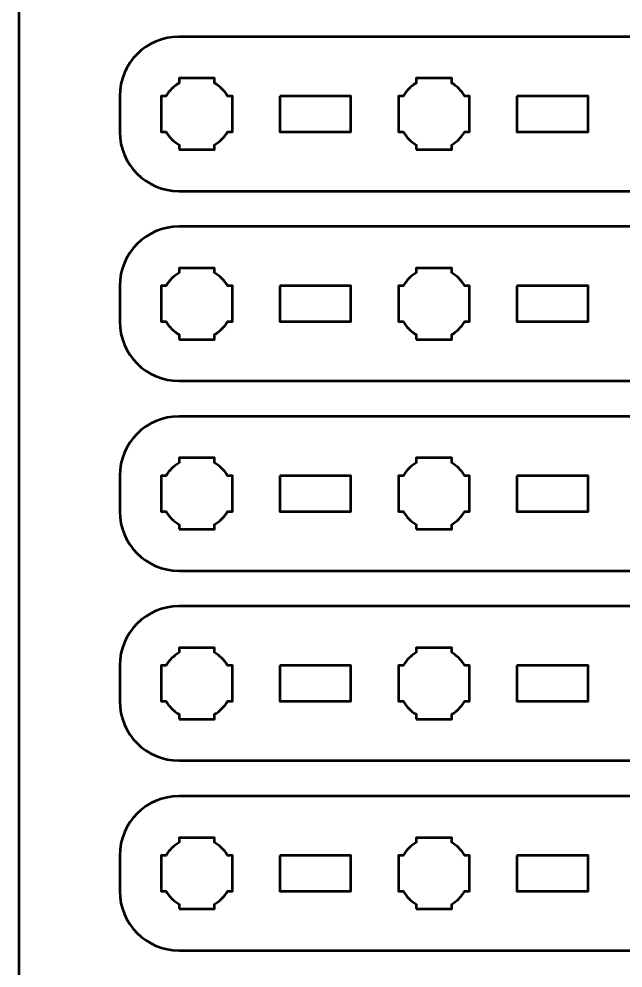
# Model space of a CAD drawing. Header units: centimetres. Extents: x -21 to 0, y -29.7 to 0.
# Drawn here: x -21 to -15.91, y -22.85 to -14.85 of the extents above; entities that cross this region are included whole.
import ezdxf

# ---------------------------------------------------------------- set-up
doc = ezdxf.new("R2010")
doc.units = ezdxf.units.CM
doc.header["$MEASUREMENT"] = 0
doc.layers.add('Layer 1', color=7, linetype='Continuous')

msp = doc.modelspace()

# ---------------------------------------------------------------- linework, layer by layer
at = {"layer": 'Layer 1', "color": 1, "lineweight": 53}
msp.add_open_spline([(-21.00003, -29.19995), (-21.00003, -29.19995), (-21.00003, -5.89992), (-21.00003, -5.89992), (-21.00003, -5.89992), (-21.00003, -5.81709), (-20.93286, -5.74992), (-20.85003, -5.74992), (-20.85003, -5.74992), (-20.7672, -5.74992), (-20.70003, -5.68275), (-20.70003, -5.59992), (-20.70003, -5.59992), (-20.70003, -5.51709), (-20.7672, -5.44992), (-20.85003, -5.44992), (-20.85003, -5.44992), (-20.93286, -5.44992), (-21.00003, -5.38275), (-21.00003, -5.29992), (-21.00003, -5.29992), (-21.00003, -5.21709), (-20.93286, -5.14992), (-20.85003, -5.14992), (-20.85003, -5.14992), (-20.7672, -5.14992), (-20.70003, -5.08275), (-20.70003, -4.99992), (-20.70003, -4.99992), (-20.70003, -4.91709), (-20.7672, -4.84992), (-20.85003, -4.84992), (-20.85003, -4.84992), (-20.93286, -4.84992), (-21.00003, -4.78275), (-21.00003, -4.69992), (-21.00003, -4.69992), (-21.00003, -4.61709), (-20.93286, -4.54992), (-20.85003, -4.54992), (-20.85003, -4.54992), (-20.7672, -4.54992), (-20.70003, -4.48275), (-20.70003, -4.39992), (-20.70003, -4.39992), (-20.70003, -4.31709), (-20.7672, -4.24992), (-20.85003, -4.24992), (-20.85003, -4.24992), (-20.93286, -4.24992), (-21.00003, -4.18275), (-21.00003, -4.09992), (-21.00003, -4.09992), (-21.00003, -4.01709), (-20.93286, -3.94992), (-20.85003, -3.94992), (-20.85003, -3.94992), (-20.7672, -3.94992), (-20.70003, -3.88275), (-20.70003, -3.79992), (-20.70003, -3.79992), (-20.70003, -3.71709), (-20.7672, -3.64992), (-20.85003, -3.64992), (-20.85003, -3.64992), (-20.93286, -3.64992), (-21.00003, -3.58275), (-21.00003, -3.49992), (-21.00003, -3.49992), (-21.00003, -3.41709), (-20.93286, -3.34992), (-20.85003, -3.34992), (-20.85003, -3.34992), (-20.7672, -3.34992), (-20.70003, -3.28275), (-20.70003, -3.19992), (-20.70003, -3.19992), (-20.70003, -3.11709), (-20.7672, -3.04992), (-20.85003, -3.04992), (-20.85003, -3.04992), (-20.93286, -3.04992), (-21.00003, -2.98275), (-21.00003, -2.89992), (-21.00003, -2.89992), (-21.00003, -2.81709), (-20.93286, -2.74992), (-20.85003, -2.74992), (-20.85003, -2.74992), (-20.7672, -2.74992), (-20.70003, -2.68275), (-20.70003, -2.59992), (-20.70003, -2.59992), (-20.70003, -2.51709), (-20.7672, -2.44992), (-20.85003, -2.44992), (-20.85003, -2.44992), (-20.93286, -2.44992), (-21.00003, -2.38275), (-21.00003, -2.29992), (-21.00003, -2.29992), (-21.00003, -2.21709), (-20.93286, -2.14992), (-20.85003, -2.14992), (-20.85003, -2.14992), (-20.7672, -2.14992), (-20.70003, -2.08275), (-20.70003, -1.99992), (-20.70003, -1.99992), (-20.70003, -1.91709), (-20.7672, -1.84992), (-20.85003, -1.84992), (-20.85003, -1.84992), (-20.93286, -1.84992), (-21.00003, -1.78275), (-21.00003, -1.69992), (-21.00003, -1.69992), (-21.00003, -1.61709), (-20.93286, -1.54992), (-20.85003, -1.54992), (-20.85003, -1.54992), (-20.7672, -1.54992), (-20.70003, -1.48275), (-20.70003, -1.39992), (-20.70003, -1.39992), (-20.70003, -1.31709), (-20.7672, -1.24992), (-20.85003, -1.24992), (-20.85003, -1.24992), (-20.93286, -1.24992), (-21.00003, -1.18275), (-21.00003, -1.09992), (-21.00003, -1.09992), (-21.00003, -1.09992), (-21.00003, -0.49992), (-21.00003, -0.49992), (-21.00003, -0.49992), (-21.00003, -0.22295), (-20.77694, 0.00004), (-20.49994, 0.00004), (-20.49994, 0.00004), (-20.49994, 0.00004), (-0.50008, 0.00004), (-0.50008, 0.00004), (-0.50008, 0.00004), (-0.22294, 0.00004), (0.00002, -0.22295), (0.00002, -0.49992), (0.00002, -0.49992), (0.00002, -0.49992), (0.00002, -29.19995), (0.00002, -29.19995), (0.00002, -29.19995), (0.00002, -29.47695), (-0.22294, -29.70004), (-0.50008, -29.70004), (-0.50008, -29.70004), (-0.50008, -29.70004), (-20.49994, -29.70004), (-20.49994, -29.70004), (-20.49994, -29.70004), (-20.77694, -29.70004), (-21.00003, -29.47695), (-21.00003, -29.19995)], degree=3, knots=[0, 0, 0, 0, 0.0243902, 0.0243902, 0.0243902, 0.0243902, 0.0487805, 0.0487805, 0.0487805, 0.0487805, 0.0731707, 0.0731707, 0.0731707, 0.0731707, 0.097561, 0.097561, 0.097561, 0.097561, 0.1219512, 0.1219512, 0.1219512, 0.1219512, 0.1463415, 0.1463415, 0.1463415, 0.1463415, 0.1707317, 0.1707317, 0.1707317, 0.1707317, 0.195122, 0.195122, 0.195122, 0.195122, 0.2195122, 0.2195122, 0.2195122, 0.2195122, 0.2439024, 0.2439024, 0.2439024, 0.2439024, 0.2682927, 0.2682927, 0.2682927, 0.2682927, 0.2926829, 0.2926829, 0.2926829, 0.2926829, 0.3170732, 0.3170732, 0.3170732, 0.3170732, 0.3414634, 0.3414634, 0.3414634, 0.3414634, 0.3658537, 0.3658537, 0.3658537, 0.3658537, 0.3902439, 0.3902439, 0.3902439, 0.3902439, 0.4146341, 0.4146341, 0.4146341, 0.4146341, 0.4390244, 0.4390244, 0.4390244, 0.4390244, 0.4634146, 0.4634146, 0.4634146, 0.4634146, 0.4878049, 0.4878049, 0.4878049, 0.4878049, 0.5121951, 0.5121951, 0.5121951, 0.5121951, 0.5365854, 0.5365854, 0.5365854, 0.5365854, 0.5609756, 0.5609756, 0.5609756, 0.5609756, 0.5853659, 0.5853659, 0.5853659, 0.5853659, 0.6097561, 0.6097561, 0.6097561, 0.6097561, 0.6341463, 0.6341463, 0.6341463, 0.6341463, 0.6585366, 0.6585366, 0.6585366, 0.6585366, 0.6829268, 0.6829268, 0.6829268, 0.6829268, 0.7073171, 0.7073171, 0.7073171, 0.7073171, 0.7317073, 0.7317073, 0.7317073, 0.7317073, 0.7560976, 0.7560976, 0.7560976, 0.7560976, 0.7804878, 0.7804878, 0.7804878, 0.7804878, 0.804878, 0.804878, 0.804878, 0.804878, 0.8292683, 0.8292683, 0.8292683, 0.8292683, 0.8536585, 0.8536585, 0.8536585, 0.8536585, 0.8780488, 0.8780488, 0.8780488, 0.8780488, 0.902439, 0.902439, 0.902439, 0.902439, 0.9268293, 0.9268293, 0.9268293, 0.9268293, 0.9512195, 0.9512195, 0.9512195, 0.9512195, 0.9756098, 0.9756098, 0.9756098, 0.9756098, 1, 1, 1, 1], dxfattribs=at)
at = {"layer": 'Layer 1', "color": 114, "lineweight": 53}
for points in [[(-19.64996, -14.99999), (-19.64996, -14.99999), (-11.35006, -14.99999), (-11.35006, -14.99999), (-11.35006, -14.99999), (-11.07306, -14.99999), (-10.84996, -15.22308), (-10.84996, -15.50008), (-10.84996, -15.50008), (-10.84996, -15.50008), (-10.84996, -15.80009), (-10.84996, -15.80009), (-10.84996, -15.80009), (-10.84996, -16.07705), (-11.07306, -16.30001), (-11.35006, -16.30001), (-11.35006, -16.30001), (-11.35006, -16.30001), (-19.64996, -16.30001), (-19.64996, -16.30001), (-19.64996, -16.30001), (-19.92696, -16.30001), (-20.15006, -16.07705), (-20.15006, -15.80009), (-20.15006, -15.80009), (-20.15006, -15.80009), (-20.15006, -15.50008), (-20.15006, -15.50008), (-20.15006, -15.50008), (-20.15006, -15.22308), (-19.92696, -14.99999), (-19.64996, -14.99999)], [(-19.64996, -16.59999), (-19.64996, -16.59999), (-11.35006, -16.59999), (-11.35006, -16.59999), (-11.35006, -16.59999), (-11.07306, -16.59999), (-10.84996, -16.82308), (-10.84996, -17.10008), (-10.84996, -17.10008), (-10.84996, -17.10008), (-10.84996, -17.40009), (-10.84996, -17.40009), (-10.84996, -17.40009), (-10.84996, -17.67705), (-11.07306, -17.90001), (-11.35006, -17.90001), (-11.35006, -17.90001), (-11.35006, -17.90001), (-19.64996, -17.90001), (-19.64996, -17.90001), (-19.64996, -17.90001), (-19.92696, -17.90001), (-20.15006, -17.67705), (-20.15006, -17.40009), (-20.15006, -17.40009), (-20.15006, -17.40009), (-20.15006, -17.10008), (-20.15006, -17.10008), (-20.15006, -17.10008), (-20.15006, -16.82308), (-19.92696, -16.59999), (-19.64996, -16.59999)], [(-19.64996, -18.19999), (-19.64996, -18.19999), (-11.35006, -18.19999), (-11.35006, -18.19999), (-11.35006, -18.19999), (-11.07306, -18.19999), (-10.84996, -18.42308), (-10.84996, -18.70008), (-10.84996, -18.70008), (-10.84996, -18.70008), (-10.84996, -19.00009), (-10.84996, -19.00009), (-10.84996, -19.00009), (-10.84996, -19.27705), (-11.07306, -19.50001), (-11.35006, -19.50001), (-11.35006, -19.50001), (-11.35006, -19.50001), (-19.64996, -19.50001), (-19.64996, -19.50001), (-19.64996, -19.50001), (-19.92696, -19.50001), (-20.15006, -19.27705), (-20.15006, -19.00009), (-20.15006, -19.00009), (-20.15006, -19.00009), (-20.15006, -18.70008), (-20.15006, -18.70008), (-20.15006, -18.70008), (-20.15006, -18.42308), (-19.92696, -18.19999), (-19.64996, -18.19999)], [(-19.64996, -19.79999), (-19.64996, -19.79999), (-11.35006, -19.79999), (-11.35006, -19.79999), (-11.35006, -19.79999), (-11.07306, -19.79999), (-10.84996, -20.02308), (-10.84996, -20.30008), (-10.84996, -20.30008), (-10.84996, -20.30008), (-10.84996, -20.60009), (-10.84996, -20.60009), (-10.84996, -20.60009), (-10.84996, -20.87705), (-11.07306, -21.10001), (-11.35006, -21.10001), (-11.35006, -21.10001), (-11.35006, -21.10001), (-19.64996, -21.10001), (-19.64996, -21.10001), (-19.64996, -21.10001), (-19.92696, -21.10001), (-20.15006, -20.87705), (-20.15006, -20.60009), (-20.15006, -20.60009), (-20.15006, -20.60009), (-20.15006, -20.30008), (-20.15006, -20.30008), (-20.15006, -20.30008), (-20.15006, -20.02308), (-19.92696, -19.79999), (-19.64996, -19.79999)], [(-19.64996, -21.39999), (-19.64996, -21.39999), (-11.35006, -21.39999), (-11.35006, -21.39999), (-11.35006, -21.39999), (-11.07306, -21.39999), (-10.84996, -21.62308), (-10.84996, -21.90008), (-10.84996, -21.90008), (-10.84996, -21.90008), (-10.84996, -22.20009), (-10.84996, -22.20009), (-10.84996, -22.20009), (-10.84996, -22.47705), (-11.07306, -22.70001), (-11.35006, -22.70001), (-11.35006, -22.70001), (-11.35006, -22.70001), (-19.64996, -22.70001), (-19.64996, -22.70001), (-19.64996, -22.70001), (-19.92696, -22.70001), (-20.15006, -22.47705), (-20.15006, -22.20009), (-20.15006, -22.20009), (-20.15006, -22.20009), (-20.15006, -21.90008), (-20.15006, -21.90008), (-20.15006, -21.90008), (-20.15006, -21.62308), (-19.92696, -21.39999), (-19.64996, -21.39999)]]:
    msp.add_open_spline(points, degree=3, knots=[0, 0, 0, 0, 0.125, 0.125, 0.125, 0.125, 0.25, 0.25, 0.25, 0.25, 0.375, 0.375, 0.375, 0.375, 0.5, 0.5, 0.5, 0.5, 0.625, 0.625, 0.625, 0.625, 0.75, 0.75, 0.75, 0.75, 0.875, 0.875, 0.875, 0.875, 1, 1, 1, 1], dxfattribs=at)
at = {"layer": 'Layer 1', "lineweight": 53}
for points, knots in [([(-19.64996, -15.95002), (-19.64996, -15.95002), (-19.64996, -15.90991), (-19.64996, -15.90991), (-19.64996, -15.90991), (-19.69557, -15.88359), (-19.7335, -15.84556), (-19.75982, -15.80009), (-19.75982, -15.80009), (-19.75982, -15.80009), (-19.80003, -15.80009), (-19.80003, -15.80009), (-19.80003, -15.80009), (-19.80003, -15.80009), (-19.80003, -15.65001), (-19.80003, -15.65001), (-19.80003, -15.65001), (-19.80003, -15.65001), (-19.80003, -15.50008), (-19.80003, -15.50008), (-19.80003, -15.50008), (-19.80003, -15.50008), (-19.75982, -15.50008), (-19.75982, -15.50008), (-19.75982, -15.50008), (-19.7335, -15.45447), (-19.69557, -15.41655), (-19.64996, -15.39023), (-19.64996, -15.39023), (-19.64996, -15.39023), (-19.64996, -15.35001), (-19.64996, -15.35001), (-19.64996, -15.35001), (-19.64996, -15.35001), (-19.50003, -15.35001), (-19.50003, -15.35001), (-19.50003, -15.35001), (-19.50003, -15.35001), (-19.34996, -15.35001), (-19.34996, -15.35001), (-19.34996, -15.35001), (-19.34996, -15.35001), (-19.34996, -15.39023), (-19.34996, -15.39023), (-19.34996, -15.39023), (-19.30449, -15.41655), (-19.26646, -15.45447), (-19.24014, -15.50008), (-19.24014, -15.50008), (-19.24014, -15.50008), (-19.20003, -15.50008), (-19.20003, -15.50008), (-19.20003, -15.50008), (-19.20003, -15.50008), (-19.20003, -15.65001), (-19.20003, -15.65001), (-19.20003, -15.65001), (-19.20003, -15.65001), (-19.20003, -15.80009), (-19.20003, -15.80009), (-19.20003, -15.80009), (-19.20003, -15.80009), (-19.24014, -15.80009), (-19.24014, -15.80009), (-19.24014, -15.80009), (-19.26646, -15.84556), (-19.30449, -15.88359), (-19.34996, -15.90991), (-19.34996, -15.90991), (-19.34996, -15.90991), (-19.34996, -15.95002), (-19.34996, -15.95002), (-19.34996, -15.95002), (-19.34996, -15.95002), (-19.50003, -15.95002), (-19.50003, -15.95002), (-19.50003, -15.95002), (-19.50003, -15.95002), (-19.64996, -15.95002), (-19.64996, -15.95002)], [0, 0, 0, 0, 0.05, 0.05, 0.05, 0.05, 0.1, 0.1, 0.1, 0.1, 0.15, 0.15, 0.15, 0.15, 0.2, 0.2, 0.2, 0.2, 0.25, 0.25, 0.25, 0.25, 0.3, 0.3, 0.3, 0.3, 0.35, 0.35, 0.35, 0.35, 0.4, 0.4, 0.4, 0.4, 0.45, 0.45, 0.45, 0.45, 0.5, 0.5, 0.5, 0.5, 0.55, 0.55, 0.55, 0.55, 0.6, 0.6, 0.6, 0.6, 0.65, 0.65, 0.65, 0.65, 0.7, 0.7, 0.7, 0.7, 0.75, 0.75, 0.75, 0.75, 0.8, 0.8, 0.8, 0.8, 0.85, 0.85, 0.85, 0.85, 0.9, 0.9, 0.9, 0.9, 0.95, 0.95, 0.95, 0.95, 1, 1, 1, 1]), ([(-17.65003, -15.95002), (-17.65003, -15.95002), (-17.65003, -15.90991), (-17.65003, -15.90991), (-17.65003, -15.90991), (-17.6955, -15.88359), (-17.73353, -15.84556), (-17.75985, -15.80009), (-17.75985, -15.80009), (-17.75985, -15.80009), (-17.79996, -15.80009), (-17.79996, -15.80009), (-17.79996, -15.80009), (-17.79996, -15.80009), (-17.79996, -15.65001), (-17.79996, -15.65001), (-17.79996, -15.65001), (-17.79996, -15.65001), (-17.79996, -15.50008), (-17.79996, -15.50008), (-17.79996, -15.50008), (-17.79996, -15.50008), (-17.75985, -15.50008), (-17.75985, -15.50008), (-17.75985, -15.50008), (-17.73353, -15.45447), (-17.6955, -15.41655), (-17.65003, -15.39023), (-17.65003, -15.39023), (-17.65003, -15.39023), (-17.65003, -15.35001), (-17.65003, -15.35001), (-17.65003, -15.35001), (-17.65003, -15.35001), (-17.49996, -15.35001), (-17.49996, -15.35001), (-17.49996, -15.35001), (-17.49996, -15.35001), (-17.35003, -15.35001), (-17.35003, -15.35001), (-17.35003, -15.35001), (-17.35003, -15.35001), (-17.35003, -15.39023), (-17.35003, -15.39023), (-17.35003, -15.39023), (-17.30455, -15.41655), (-17.26652, -15.45447), (-17.24021, -15.50008), (-17.24021, -15.50008), (-17.24021, -15.50008), (-17.19995, -15.50008), (-17.19995, -15.50008), (-17.19995, -15.50008), (-17.19995, -15.50008), (-17.19995, -15.65001), (-17.19995, -15.65001), (-17.19995, -15.65001), (-17.19995, -15.65001), (-17.19995, -15.80009), (-17.19995, -15.80009), (-17.19995, -15.80009), (-17.19995, -15.80009), (-17.24021, -15.80009), (-17.24021, -15.80009), (-17.24021, -15.80009), (-17.26652, -15.84556), (-17.30455, -15.88359), (-17.35003, -15.90991), (-17.35003, -15.90991), (-17.35003, -15.90991), (-17.35003, -15.95002), (-17.35003, -15.95002), (-17.35003, -15.95002), (-17.35003, -15.95002), (-17.49996, -15.95002), (-17.49996, -15.95002), (-17.49996, -15.95002), (-17.49996, -15.95002), (-17.65003, -15.95002), (-17.65003, -15.95002)], [0, 0, 0, 0, 0.05, 0.05, 0.05, 0.05, 0.1, 0.1, 0.1, 0.1, 0.15, 0.15, 0.15, 0.15, 0.2, 0.2, 0.2, 0.2, 0.25, 0.25, 0.25, 0.25, 0.3, 0.3, 0.3, 0.3, 0.35, 0.35, 0.35, 0.35, 0.4, 0.4, 0.4, 0.4, 0.45, 0.45, 0.45, 0.45, 0.5, 0.5, 0.5, 0.5, 0.55, 0.55, 0.55, 0.55, 0.6, 0.6, 0.6, 0.6, 0.65, 0.65, 0.65, 0.65, 0.7, 0.7, 0.7, 0.7, 0.75, 0.75, 0.75, 0.75, 0.8, 0.8, 0.8, 0.8, 0.85, 0.85, 0.85, 0.85, 0.9, 0.9, 0.9, 0.9, 0.95, 0.95, 0.95, 0.95, 1, 1, 1, 1]), ([(-18.80001, -15.50008), (-18.80001, -15.50008), (-18.20001, -15.50008), (-18.20001, -15.50008), (-18.20001, -15.50008), (-18.20001, -15.50008), (-18.20001, -15.80009), (-18.20001, -15.80009), (-18.20001, -15.80009), (-18.20001, -15.80009), (-18.80001, -15.80009), (-18.80001, -15.80009), (-18.80001, -15.80009), (-18.80001, -15.80009), (-18.80001, -15.50008), (-18.80001, -15.50008)], [0, 0, 0, 0, 0.25, 0.25, 0.25, 0.25, 0.5, 0.5, 0.5, 0.5, 0.75, 0.75, 0.75, 0.75, 1, 1, 1, 1]), ([(-16.80005, -15.50008), (-16.80005, -15.50008), (-16.20004, -15.50008), (-16.20004, -15.50008), (-16.20004, -15.50008), (-16.20004, -15.50008), (-16.20004, -15.80009), (-16.20004, -15.80009), (-16.20004, -15.80009), (-16.20004, -15.80009), (-16.80005, -15.80009), (-16.80005, -15.80009), (-16.80005, -15.80009), (-16.80005, -15.80009), (-16.80005, -15.50008), (-16.80005, -15.50008)], [0, 0, 0, 0, 0.25, 0.25, 0.25, 0.25, 0.5, 0.5, 0.5, 0.5, 0.75, 0.75, 0.75, 0.75, 1, 1, 1, 1]), ([(-19.64996, -17.55002), (-19.64996, -17.55002), (-19.64996, -17.50991), (-19.64996, -17.50991), (-19.64996, -17.50991), (-19.69557, -17.48359), (-19.7335, -17.44556), (-19.75982, -17.40009), (-19.75982, -17.40009), (-19.75982, -17.40009), (-19.80003, -17.40009), (-19.80003, -17.40009), (-19.80003, -17.40009), (-19.80003, -17.40009), (-19.80003, -17.25001), (-19.80003, -17.25001), (-19.80003, -17.25001), (-19.80003, -17.25001), (-19.80003, -17.10008), (-19.80003, -17.10008), (-19.80003, -17.10008), (-19.80003, -17.10008), (-19.75982, -17.10008), (-19.75982, -17.10008), (-19.75982, -17.10008), (-19.7335, -17.05447), (-19.69557, -17.01655), (-19.64996, -16.99023), (-19.64996, -16.99023), (-19.64996, -16.99023), (-19.64996, -16.95001), (-19.64996, -16.95001), (-19.64996, -16.95001), (-19.64996, -16.95001), (-19.50003, -16.95001), (-19.50003, -16.95001), (-19.50003, -16.95001), (-19.50003, -16.95001), (-19.34996, -16.95001), (-19.34996, -16.95001), (-19.34996, -16.95001), (-19.34996, -16.95001), (-19.34996, -16.99023), (-19.34996, -16.99023), (-19.34996, -16.99023), (-19.30449, -17.01655), (-19.26646, -17.05447), (-19.24014, -17.10008), (-19.24014, -17.10008), (-19.24014, -17.10008), (-19.20003, -17.10008), (-19.20003, -17.10008), (-19.20003, -17.10008), (-19.20003, -17.10008), (-19.20003, -17.25001), (-19.20003, -17.25001), (-19.20003, -17.25001), (-19.20003, -17.25001), (-19.20003, -17.40009), (-19.20003, -17.40009), (-19.20003, -17.40009), (-19.20003, -17.40009), (-19.24014, -17.40009), (-19.24014, -17.40009), (-19.24014, -17.40009), (-19.26646, -17.44556), (-19.30449, -17.48359), (-19.34996, -17.50991), (-19.34996, -17.50991), (-19.34996, -17.50991), (-19.34996, -17.55002), (-19.34996, -17.55002), (-19.34996, -17.55002), (-19.34996, -17.55002), (-19.50003, -17.55002), (-19.50003, -17.55002), (-19.50003, -17.55002), (-19.50003, -17.55002), (-19.64996, -17.55002), (-19.64996, -17.55002)], [0, 0, 0, 0, 0.05, 0.05, 0.05, 0.05, 0.1, 0.1, 0.1, 0.1, 0.15, 0.15, 0.15, 0.15, 0.2, 0.2, 0.2, 0.2, 0.25, 0.25, 0.25, 0.25, 0.3, 0.3, 0.3, 0.3, 0.35, 0.35, 0.35, 0.35, 0.4, 0.4, 0.4, 0.4, 0.45, 0.45, 0.45, 0.45, 0.5, 0.5, 0.5, 0.5, 0.55, 0.55, 0.55, 0.55, 0.6, 0.6, 0.6, 0.6, 0.65, 0.65, 0.65, 0.65, 0.7, 0.7, 0.7, 0.7, 0.75, 0.75, 0.75, 0.75, 0.8, 0.8, 0.8, 0.8, 0.85, 0.85, 0.85, 0.85, 0.9, 0.9, 0.9, 0.9, 0.95, 0.95, 0.95, 0.95, 1, 1, 1, 1]), ([(-17.65003, -17.55002), (-17.65003, -17.55002), (-17.65003, -17.50991), (-17.65003, -17.50991), (-17.65003, -17.50991), (-17.6955, -17.48359), (-17.73353, -17.44556), (-17.75985, -17.40009), (-17.75985, -17.40009), (-17.75985, -17.40009), (-17.79996, -17.40009), (-17.79996, -17.40009), (-17.79996, -17.40009), (-17.79996, -17.40009), (-17.79996, -17.25001), (-17.79996, -17.25001), (-17.79996, -17.25001), (-17.79996, -17.25001), (-17.79996, -17.10008), (-17.79996, -17.10008), (-17.79996, -17.10008), (-17.79996, -17.10008), (-17.75985, -17.10008), (-17.75985, -17.10008), (-17.75985, -17.10008), (-17.73353, -17.05447), (-17.6955, -17.01655), (-17.65003, -16.99023), (-17.65003, -16.99023), (-17.65003, -16.99023), (-17.65003, -16.95001), (-17.65003, -16.95001), (-17.65003, -16.95001), (-17.65003, -16.95001), (-17.49996, -16.95001), (-17.49996, -16.95001), (-17.49996, -16.95001), (-17.49996, -16.95001), (-17.35003, -16.95001), (-17.35003, -16.95001), (-17.35003, -16.95001), (-17.35003, -16.95001), (-17.35003, -16.99023), (-17.35003, -16.99023), (-17.35003, -16.99023), (-17.30455, -17.01655), (-17.26652, -17.05447), (-17.24021, -17.10008), (-17.24021, -17.10008), (-17.24021, -17.10008), (-17.19995, -17.10008), (-17.19995, -17.10008), (-17.19995, -17.10008), (-17.19995, -17.10008), (-17.19995, -17.25001), (-17.19995, -17.25001), (-17.19995, -17.25001), (-17.19995, -17.25001), (-17.19995, -17.40009), (-17.19995, -17.40009), (-17.19995, -17.40009), (-17.19995, -17.40009), (-17.24021, -17.40009), (-17.24021, -17.40009), (-17.24021, -17.40009), (-17.26652, -17.44556), (-17.30455, -17.48359), (-17.35003, -17.50991), (-17.35003, -17.50991), (-17.35003, -17.50991), (-17.35003, -17.55002), (-17.35003, -17.55002), (-17.35003, -17.55002), (-17.35003, -17.55002), (-17.49996, -17.55002), (-17.49996, -17.55002), (-17.49996, -17.55002), (-17.49996, -17.55002), (-17.65003, -17.55002), (-17.65003, -17.55002)], [0, 0, 0, 0, 0.05, 0.05, 0.05, 0.05, 0.1, 0.1, 0.1, 0.1, 0.15, 0.15, 0.15, 0.15, 0.2, 0.2, 0.2, 0.2, 0.25, 0.25, 0.25, 0.25, 0.3, 0.3, 0.3, 0.3, 0.35, 0.35, 0.35, 0.35, 0.4, 0.4, 0.4, 0.4, 0.45, 0.45, 0.45, 0.45, 0.5, 0.5, 0.5, 0.5, 0.55, 0.55, 0.55, 0.55, 0.6, 0.6, 0.6, 0.6, 0.65, 0.65, 0.65, 0.65, 0.7, 0.7, 0.7, 0.7, 0.75, 0.75, 0.75, 0.75, 0.8, 0.8, 0.8, 0.8, 0.85, 0.85, 0.85, 0.85, 0.9, 0.9, 0.9, 0.9, 0.95, 0.95, 0.95, 0.95, 1, 1, 1, 1]), ([(-18.80001, -17.10008), (-18.80001, -17.10008), (-18.20001, -17.10008), (-18.20001, -17.10008), (-18.20001, -17.10008), (-18.20001, -17.10008), (-18.20001, -17.40009), (-18.20001, -17.40009), (-18.20001, -17.40009), (-18.20001, -17.40009), (-18.80001, -17.40009), (-18.80001, -17.40009), (-18.80001, -17.40009), (-18.80001, -17.40009), (-18.80001, -17.10008), (-18.80001, -17.10008)], [0, 0, 0, 0, 0.25, 0.25, 0.25, 0.25, 0.5, 0.5, 0.5, 0.5, 0.75, 0.75, 0.75, 0.75, 1, 1, 1, 1]), ([(-16.80005, -17.10008), (-16.80005, -17.10008), (-16.20004, -17.10008), (-16.20004, -17.10008), (-16.20004, -17.10008), (-16.20004, -17.10008), (-16.20004, -17.40009), (-16.20004, -17.40009), (-16.20004, -17.40009), (-16.20004, -17.40009), (-16.80005, -17.40009), (-16.80005, -17.40009), (-16.80005, -17.40009), (-16.80005, -17.40009), (-16.80005, -17.10008), (-16.80005, -17.10008)], [0, 0, 0, 0, 0.25, 0.25, 0.25, 0.25, 0.5, 0.5, 0.5, 0.5, 0.75, 0.75, 0.75, 0.75, 1, 1, 1, 1]), ([(-19.64996, -19.15002), (-19.64996, -19.15002), (-19.64996, -19.10991), (-19.64996, -19.10991), (-19.64996, -19.10991), (-19.69557, -19.08359), (-19.7335, -19.04556), (-19.75982, -19.00009), (-19.75982, -19.00009), (-19.75982, -19.00009), (-19.80003, -19.00009), (-19.80003, -19.00009), (-19.80003, -19.00009), (-19.80003, -19.00009), (-19.80003, -18.85001), (-19.80003, -18.85001), (-19.80003, -18.85001), (-19.80003, -18.85001), (-19.80003, -18.70008), (-19.80003, -18.70008), (-19.80003, -18.70008), (-19.80003, -18.70008), (-19.75982, -18.70008), (-19.75982, -18.70008), (-19.75982, -18.70008), (-19.7335, -18.65447), (-19.69557, -18.61655), (-19.64996, -18.59023), (-19.64996, -18.59023), (-19.64996, -18.59023), (-19.64996, -18.55001), (-19.64996, -18.55001), (-19.64996, -18.55001), (-19.64996, -18.55001), (-19.50003, -18.55001), (-19.50003, -18.55001), (-19.50003, -18.55001), (-19.50003, -18.55001), (-19.34996, -18.55001), (-19.34996, -18.55001), (-19.34996, -18.55001), (-19.34996, -18.55001), (-19.34996, -18.59023), (-19.34996, -18.59023), (-19.34996, -18.59023), (-19.30449, -18.61655), (-19.26646, -18.65447), (-19.24014, -18.70008), (-19.24014, -18.70008), (-19.24014, -18.70008), (-19.20003, -18.70008), (-19.20003, -18.70008), (-19.20003, -18.70008), (-19.20003, -18.70008), (-19.20003, -18.85001), (-19.20003, -18.85001), (-19.20003, -18.85001), (-19.20003, -18.85001), (-19.20003, -19.00009), (-19.20003, -19.00009), (-19.20003, -19.00009), (-19.20003, -19.00009), (-19.24014, -19.00009), (-19.24014, -19.00009), (-19.24014, -19.00009), (-19.26646, -19.04556), (-19.30449, -19.08359), (-19.34996, -19.10991), (-19.34996, -19.10991), (-19.34996, -19.10991), (-19.34996, -19.15002), (-19.34996, -19.15002), (-19.34996, -19.15002), (-19.34996, -19.15002), (-19.50003, -19.15002), (-19.50003, -19.15002), (-19.50003, -19.15002), (-19.50003, -19.15002), (-19.64996, -19.15002), (-19.64996, -19.15002)], [0, 0, 0, 0, 0.05, 0.05, 0.05, 0.05, 0.1, 0.1, 0.1, 0.1, 0.15, 0.15, 0.15, 0.15, 0.2, 0.2, 0.2, 0.2, 0.25, 0.25, 0.25, 0.25, 0.3, 0.3, 0.3, 0.3, 0.35, 0.35, 0.35, 0.35, 0.4, 0.4, 0.4, 0.4, 0.45, 0.45, 0.45, 0.45, 0.5, 0.5, 0.5, 0.5, 0.55, 0.55, 0.55, 0.55, 0.6, 0.6, 0.6, 0.6, 0.65, 0.65, 0.65, 0.65, 0.7, 0.7, 0.7, 0.7, 0.75, 0.75, 0.75, 0.75, 0.8, 0.8, 0.8, 0.8, 0.85, 0.85, 0.85, 0.85, 0.9, 0.9, 0.9, 0.9, 0.95, 0.95, 0.95, 0.95, 1, 1, 1, 1]), ([(-17.65003, -19.15002), (-17.65003, -19.15002), (-17.65003, -19.10991), (-17.65003, -19.10991), (-17.65003, -19.10991), (-17.6955, -19.08359), (-17.73353, -19.04556), (-17.75985, -19.00009), (-17.75985, -19.00009), (-17.75985, -19.00009), (-17.79996, -19.00009), (-17.79996, -19.00009), (-17.79996, -19.00009), (-17.79996, -19.00009), (-17.79996, -18.85001), (-17.79996, -18.85001), (-17.79996, -18.85001), (-17.79996, -18.85001), (-17.79996, -18.70008), (-17.79996, -18.70008), (-17.79996, -18.70008), (-17.79996, -18.70008), (-17.75985, -18.70008), (-17.75985, -18.70008), (-17.75985, -18.70008), (-17.73353, -18.65447), (-17.6955, -18.61655), (-17.65003, -18.59023), (-17.65003, -18.59023), (-17.65003, -18.59023), (-17.65003, -18.55001), (-17.65003, -18.55001), (-17.65003, -18.55001), (-17.65003, -18.55001), (-17.49996, -18.55001), (-17.49996, -18.55001), (-17.49996, -18.55001), (-17.49996, -18.55001), (-17.35003, -18.55001), (-17.35003, -18.55001), (-17.35003, -18.55001), (-17.35003, -18.55001), (-17.35003, -18.59023), (-17.35003, -18.59023), (-17.35003, -18.59023), (-17.30455, -18.61655), (-17.26652, -18.65447), (-17.24021, -18.70008), (-17.24021, -18.70008), (-17.24021, -18.70008), (-17.19995, -18.70008), (-17.19995, -18.70008), (-17.19995, -18.70008), (-17.19995, -18.70008), (-17.19995, -18.85001), (-17.19995, -18.85001), (-17.19995, -18.85001), (-17.19995, -18.85001), (-17.19995, -19.00009), (-17.19995, -19.00009), (-17.19995, -19.00009), (-17.19995, -19.00009), (-17.24021, -19.00009), (-17.24021, -19.00009), (-17.24021, -19.00009), (-17.26652, -19.04556), (-17.30455, -19.08359), (-17.35003, -19.10991), (-17.35003, -19.10991), (-17.35003, -19.10991), (-17.35003, -19.15002), (-17.35003, -19.15002), (-17.35003, -19.15002), (-17.35003, -19.15002), (-17.49996, -19.15002), (-17.49996, -19.15002), (-17.49996, -19.15002), (-17.49996, -19.15002), (-17.65003, -19.15002), (-17.65003, -19.15002)], [0, 0, 0, 0, 0.05, 0.05, 0.05, 0.05, 0.1, 0.1, 0.1, 0.1, 0.15, 0.15, 0.15, 0.15, 0.2, 0.2, 0.2, 0.2, 0.25, 0.25, 0.25, 0.25, 0.3, 0.3, 0.3, 0.3, 0.35, 0.35, 0.35, 0.35, 0.4, 0.4, 0.4, 0.4, 0.45, 0.45, 0.45, 0.45, 0.5, 0.5, 0.5, 0.5, 0.55, 0.55, 0.55, 0.55, 0.6, 0.6, 0.6, 0.6, 0.65, 0.65, 0.65, 0.65, 0.7, 0.7, 0.7, 0.7, 0.75, 0.75, 0.75, 0.75, 0.8, 0.8, 0.8, 0.8, 0.85, 0.85, 0.85, 0.85, 0.9, 0.9, 0.9, 0.9, 0.95, 0.95, 0.95, 0.95, 1, 1, 1, 1]), ([(-18.80001, -18.70008), (-18.80001, -18.70008), (-18.20001, -18.70008), (-18.20001, -18.70008), (-18.20001, -18.70008), (-18.20001, -18.70008), (-18.20001, -19.00009), (-18.20001, -19.00009), (-18.20001, -19.00009), (-18.20001, -19.00009), (-18.80001, -19.00009), (-18.80001, -19.00009), (-18.80001, -19.00009), (-18.80001, -19.00009), (-18.80001, -18.70008), (-18.80001, -18.70008)], [0, 0, 0, 0, 0.25, 0.25, 0.25, 0.25, 0.5, 0.5, 0.5, 0.5, 0.75, 0.75, 0.75, 0.75, 1, 1, 1, 1]), ([(-16.80005, -18.70008), (-16.80005, -18.70008), (-16.20004, -18.70008), (-16.20004, -18.70008), (-16.20004, -18.70008), (-16.20004, -18.70008), (-16.20004, -19.00009), (-16.20004, -19.00009), (-16.20004, -19.00009), (-16.20004, -19.00009), (-16.80005, -19.00009), (-16.80005, -19.00009), (-16.80005, -19.00009), (-16.80005, -19.00009), (-16.80005, -18.70008), (-16.80005, -18.70008)], [0, 0, 0, 0, 0.25, 0.25, 0.25, 0.25, 0.5, 0.5, 0.5, 0.5, 0.75, 0.75, 0.75, 0.75, 1, 1, 1, 1]), ([(-19.64996, -20.75002), (-19.64996, -20.75002), (-19.64996, -20.70991), (-19.64996, -20.70991), (-19.64996, -20.70991), (-19.69557, -20.68359), (-19.7335, -20.64556), (-19.75982, -20.60009), (-19.75982, -20.60009), (-19.75982, -20.60009), (-19.80003, -20.60009), (-19.80003, -20.60009), (-19.80003, -20.60009), (-19.80003, -20.60009), (-19.80003, -20.45001), (-19.80003, -20.45001), (-19.80003, -20.45001), (-19.80003, -20.45001), (-19.80003, -20.30008), (-19.80003, -20.30008), (-19.80003, -20.30008), (-19.80003, -20.30008), (-19.75982, -20.30008), (-19.75982, -20.30008), (-19.75982, -20.30008), (-19.7335, -20.25447), (-19.69557, -20.21655), (-19.64996, -20.19023), (-19.64996, -20.19023), (-19.64996, -20.19023), (-19.64996, -20.15001), (-19.64996, -20.15001), (-19.64996, -20.15001), (-19.64996, -20.15001), (-19.50003, -20.15001), (-19.50003, -20.15001), (-19.50003, -20.15001), (-19.50003, -20.15001), (-19.34996, -20.15001), (-19.34996, -20.15001), (-19.34996, -20.15001), (-19.34996, -20.15001), (-19.34996, -20.19023), (-19.34996, -20.19023), (-19.34996, -20.19023), (-19.30449, -20.21655), (-19.26646, -20.25447), (-19.24014, -20.30008), (-19.24014, -20.30008), (-19.24014, -20.30008), (-19.20003, -20.30008), (-19.20003, -20.30008), (-19.20003, -20.30008), (-19.20003, -20.30008), (-19.20003, -20.45001), (-19.20003, -20.45001), (-19.20003, -20.45001), (-19.20003, -20.45001), (-19.20003, -20.60009), (-19.20003, -20.60009), (-19.20003, -20.60009), (-19.20003, -20.60009), (-19.24014, -20.60009), (-19.24014, -20.60009), (-19.24014, -20.60009), (-19.26646, -20.64556), (-19.30449, -20.68359), (-19.34996, -20.70991), (-19.34996, -20.70991), (-19.34996, -20.70991), (-19.34996, -20.75002), (-19.34996, -20.75002), (-19.34996, -20.75002), (-19.34996, -20.75002), (-19.50003, -20.75002), (-19.50003, -20.75002), (-19.50003, -20.75002), (-19.50003, -20.75002), (-19.64996, -20.75002), (-19.64996, -20.75002)], [0, 0, 0, 0, 0.05, 0.05, 0.05, 0.05, 0.1, 0.1, 0.1, 0.1, 0.15, 0.15, 0.15, 0.15, 0.2, 0.2, 0.2, 0.2, 0.25, 0.25, 0.25, 0.25, 0.3, 0.3, 0.3, 0.3, 0.35, 0.35, 0.35, 0.35, 0.4, 0.4, 0.4, 0.4, 0.45, 0.45, 0.45, 0.45, 0.5, 0.5, 0.5, 0.5, 0.55, 0.55, 0.55, 0.55, 0.6, 0.6, 0.6, 0.6, 0.65, 0.65, 0.65, 0.65, 0.7, 0.7, 0.7, 0.7, 0.75, 0.75, 0.75, 0.75, 0.8, 0.8, 0.8, 0.8, 0.85, 0.85, 0.85, 0.85, 0.9, 0.9, 0.9, 0.9, 0.95, 0.95, 0.95, 0.95, 1, 1, 1, 1]), ([(-17.65003, -20.75002), (-17.65003, -20.75002), (-17.65003, -20.70991), (-17.65003, -20.70991), (-17.65003, -20.70991), (-17.6955, -20.68359), (-17.73353, -20.64556), (-17.75985, -20.60009), (-17.75985, -20.60009), (-17.75985, -20.60009), (-17.79996, -20.60009), (-17.79996, -20.60009), (-17.79996, -20.60009), (-17.79996, -20.60009), (-17.79996, -20.45001), (-17.79996, -20.45001), (-17.79996, -20.45001), (-17.79996, -20.45001), (-17.79996, -20.30008), (-17.79996, -20.30008), (-17.79996, -20.30008), (-17.79996, -20.30008), (-17.75985, -20.30008), (-17.75985, -20.30008), (-17.75985, -20.30008), (-17.73353, -20.25447), (-17.6955, -20.21655), (-17.65003, -20.19023), (-17.65003, -20.19023), (-17.65003, -20.19023), (-17.65003, -20.15001), (-17.65003, -20.15001), (-17.65003, -20.15001), (-17.65003, -20.15001), (-17.49996, -20.15001), (-17.49996, -20.15001), (-17.49996, -20.15001), (-17.49996, -20.15001), (-17.35003, -20.15001), (-17.35003, -20.15001), (-17.35003, -20.15001), (-17.35003, -20.15001), (-17.35003, -20.19023), (-17.35003, -20.19023), (-17.35003, -20.19023), (-17.30455, -20.21655), (-17.26652, -20.25447), (-17.24021, -20.30008), (-17.24021, -20.30008), (-17.24021, -20.30008), (-17.19995, -20.30008), (-17.19995, -20.30008), (-17.19995, -20.30008), (-17.19995, -20.30008), (-17.19995, -20.45001), (-17.19995, -20.45001), (-17.19995, -20.45001), (-17.19995, -20.45001), (-17.19995, -20.60009), (-17.19995, -20.60009), (-17.19995, -20.60009), (-17.19995, -20.60009), (-17.24021, -20.60009), (-17.24021, -20.60009), (-17.24021, -20.60009), (-17.26652, -20.64556), (-17.30455, -20.68359), (-17.35003, -20.70991), (-17.35003, -20.70991), (-17.35003, -20.70991), (-17.35003, -20.75002), (-17.35003, -20.75002), (-17.35003, -20.75002), (-17.35003, -20.75002), (-17.49996, -20.75002), (-17.49996, -20.75002), (-17.49996, -20.75002), (-17.49996, -20.75002), (-17.65003, -20.75002), (-17.65003, -20.75002)], [0, 0, 0, 0, 0.05, 0.05, 0.05, 0.05, 0.1, 0.1, 0.1, 0.1, 0.15, 0.15, 0.15, 0.15, 0.2, 0.2, 0.2, 0.2, 0.25, 0.25, 0.25, 0.25, 0.3, 0.3, 0.3, 0.3, 0.35, 0.35, 0.35, 0.35, 0.4, 0.4, 0.4, 0.4, 0.45, 0.45, 0.45, 0.45, 0.5, 0.5, 0.5, 0.5, 0.55, 0.55, 0.55, 0.55, 0.6, 0.6, 0.6, 0.6, 0.65, 0.65, 0.65, 0.65, 0.7, 0.7, 0.7, 0.7, 0.75, 0.75, 0.75, 0.75, 0.8, 0.8, 0.8, 0.8, 0.85, 0.85, 0.85, 0.85, 0.9, 0.9, 0.9, 0.9, 0.95, 0.95, 0.95, 0.95, 1, 1, 1, 1]), ([(-18.80001, -20.30008), (-18.80001, -20.30008), (-18.20001, -20.30008), (-18.20001, -20.30008), (-18.20001, -20.30008), (-18.20001, -20.30008), (-18.20001, -20.60009), (-18.20001, -20.60009), (-18.20001, -20.60009), (-18.20001, -20.60009), (-18.80001, -20.60009), (-18.80001, -20.60009), (-18.80001, -20.60009), (-18.80001, -20.60009), (-18.80001, -20.30008), (-18.80001, -20.30008)], [0, 0, 0, 0, 0.25, 0.25, 0.25, 0.25, 0.5, 0.5, 0.5, 0.5, 0.75, 0.75, 0.75, 0.75, 1, 1, 1, 1]), ([(-16.80005, -20.30008), (-16.80005, -20.30008), (-16.20004, -20.30008), (-16.20004, -20.30008), (-16.20004, -20.30008), (-16.20004, -20.30008), (-16.20004, -20.60009), (-16.20004, -20.60009), (-16.20004, -20.60009), (-16.20004, -20.60009), (-16.80005, -20.60009), (-16.80005, -20.60009), (-16.80005, -20.60009), (-16.80005, -20.60009), (-16.80005, -20.30008), (-16.80005, -20.30008)], [0, 0, 0, 0, 0.25, 0.25, 0.25, 0.25, 0.5, 0.5, 0.5, 0.5, 0.75, 0.75, 0.75, 0.75, 1, 1, 1, 1]), ([(-19.64996, -22.35002), (-19.64996, -22.35002), (-19.64996, -22.30991), (-19.64996, -22.30991), (-19.64996, -22.30991), (-19.69557, -22.28359), (-19.7335, -22.24556), (-19.75982, -22.20009), (-19.75982, -22.20009), (-19.75982, -22.20009), (-19.80003, -22.20009), (-19.80003, -22.20009), (-19.80003, -22.20009), (-19.80003, -22.20009), (-19.80003, -22.05001), (-19.80003, -22.05001), (-19.80003, -22.05001), (-19.80003, -22.05001), (-19.80003, -21.90008), (-19.80003, -21.90008), (-19.80003, -21.90008), (-19.80003, -21.90008), (-19.75982, -21.90008), (-19.75982, -21.90008), (-19.75982, -21.90008), (-19.7335, -21.85447), (-19.69557, -21.81655), (-19.64996, -21.79023), (-19.64996, -21.79023), (-19.64996, -21.79023), (-19.64996, -21.75001), (-19.64996, -21.75001), (-19.64996, -21.75001), (-19.64996, -21.75001), (-19.50003, -21.75001), (-19.50003, -21.75001), (-19.50003, -21.75001), (-19.50003, -21.75001), (-19.34996, -21.75001), (-19.34996, -21.75001), (-19.34996, -21.75001), (-19.34996, -21.75001), (-19.34996, -21.79023), (-19.34996, -21.79023), (-19.34996, -21.79023), (-19.30449, -21.81655), (-19.26646, -21.85447), (-19.24014, -21.90008), (-19.24014, -21.90008), (-19.24014, -21.90008), (-19.20003, -21.90008), (-19.20003, -21.90008), (-19.20003, -21.90008), (-19.20003, -21.90008), (-19.20003, -22.05001), (-19.20003, -22.05001), (-19.20003, -22.05001), (-19.20003, -22.05001), (-19.20003, -22.20009), (-19.20003, -22.20009), (-19.20003, -22.20009), (-19.20003, -22.20009), (-19.24014, -22.20009), (-19.24014, -22.20009), (-19.24014, -22.20009), (-19.26646, -22.24556), (-19.30449, -22.28359), (-19.34996, -22.30991), (-19.34996, -22.30991), (-19.34996, -22.30991), (-19.34996, -22.35002), (-19.34996, -22.35002), (-19.34996, -22.35002), (-19.34996, -22.35002), (-19.50003, -22.35002), (-19.50003, -22.35002), (-19.50003, -22.35002), (-19.50003, -22.35002), (-19.64996, -22.35002), (-19.64996, -22.35002)], [0, 0, 0, 0, 0.05, 0.05, 0.05, 0.05, 0.1, 0.1, 0.1, 0.1, 0.15, 0.15, 0.15, 0.15, 0.2, 0.2, 0.2, 0.2, 0.25, 0.25, 0.25, 0.25, 0.3, 0.3, 0.3, 0.3, 0.35, 0.35, 0.35, 0.35, 0.4, 0.4, 0.4, 0.4, 0.45, 0.45, 0.45, 0.45, 0.5, 0.5, 0.5, 0.5, 0.55, 0.55, 0.55, 0.55, 0.6, 0.6, 0.6, 0.6, 0.65, 0.65, 0.65, 0.65, 0.7, 0.7, 0.7, 0.7, 0.75, 0.75, 0.75, 0.75, 0.8, 0.8, 0.8, 0.8, 0.85, 0.85, 0.85, 0.85, 0.9, 0.9, 0.9, 0.9, 0.95, 0.95, 0.95, 0.95, 1, 1, 1, 1]), ([(-17.65003, -22.35002), (-17.65003, -22.35002), (-17.65003, -22.30991), (-17.65003, -22.30991), (-17.65003, -22.30991), (-17.6955, -22.28359), (-17.73353, -22.24556), (-17.75985, -22.20009), (-17.75985, -22.20009), (-17.75985, -22.20009), (-17.79996, -22.20009), (-17.79996, -22.20009), (-17.79996, -22.20009), (-17.79996, -22.20009), (-17.79996, -22.05001), (-17.79996, -22.05001), (-17.79996, -22.05001), (-17.79996, -22.05001), (-17.79996, -21.90008), (-17.79996, -21.90008), (-17.79996, -21.90008), (-17.79996, -21.90008), (-17.75985, -21.90008), (-17.75985, -21.90008), (-17.75985, -21.90008), (-17.73353, -21.85447), (-17.6955, -21.81655), (-17.65003, -21.79023), (-17.65003, -21.79023), (-17.65003, -21.79023), (-17.65003, -21.75001), (-17.65003, -21.75001), (-17.65003, -21.75001), (-17.65003, -21.75001), (-17.49996, -21.75001), (-17.49996, -21.75001), (-17.49996, -21.75001), (-17.49996, -21.75001), (-17.35003, -21.75001), (-17.35003, -21.75001), (-17.35003, -21.75001), (-17.35003, -21.75001), (-17.35003, -21.79023), (-17.35003, -21.79023), (-17.35003, -21.79023), (-17.30455, -21.81655), (-17.26652, -21.85447), (-17.24021, -21.90008), (-17.24021, -21.90008), (-17.24021, -21.90008), (-17.19995, -21.90008), (-17.19995, -21.90008), (-17.19995, -21.90008), (-17.19995, -21.90008), (-17.19995, -22.05001), (-17.19995, -22.05001), (-17.19995, -22.05001), (-17.19995, -22.05001), (-17.19995, -22.20009), (-17.19995, -22.20009), (-17.19995, -22.20009), (-17.19995, -22.20009), (-17.24021, -22.20009), (-17.24021, -22.20009), (-17.24021, -22.20009), (-17.26652, -22.24556), (-17.30455, -22.28359), (-17.35003, -22.30991), (-17.35003, -22.30991), (-17.35003, -22.30991), (-17.35003, -22.35002), (-17.35003, -22.35002), (-17.35003, -22.35002), (-17.35003, -22.35002), (-17.49996, -22.35002), (-17.49996, -22.35002), (-17.49996, -22.35002), (-17.49996, -22.35002), (-17.65003, -22.35002), (-17.65003, -22.35002)], [0, 0, 0, 0, 0.05, 0.05, 0.05, 0.05, 0.1, 0.1, 0.1, 0.1, 0.15, 0.15, 0.15, 0.15, 0.2, 0.2, 0.2, 0.2, 0.25, 0.25, 0.25, 0.25, 0.3, 0.3, 0.3, 0.3, 0.35, 0.35, 0.35, 0.35, 0.4, 0.4, 0.4, 0.4, 0.45, 0.45, 0.45, 0.45, 0.5, 0.5, 0.5, 0.5, 0.55, 0.55, 0.55, 0.55, 0.6, 0.6, 0.6, 0.6, 0.65, 0.65, 0.65, 0.65, 0.7, 0.7, 0.7, 0.7, 0.75, 0.75, 0.75, 0.75, 0.8, 0.8, 0.8, 0.8, 0.85, 0.85, 0.85, 0.85, 0.9, 0.9, 0.9, 0.9, 0.95, 0.95, 0.95, 0.95, 1, 1, 1, 1]), ([(-18.80001, -21.90008), (-18.80001, -21.90008), (-18.20001, -21.90008), (-18.20001, -21.90008), (-18.20001, -21.90008), (-18.20001, -21.90008), (-18.20001, -22.20009), (-18.20001, -22.20009), (-18.20001, -22.20009), (-18.20001, -22.20009), (-18.80001, -22.20009), (-18.80001, -22.20009), (-18.80001, -22.20009), (-18.80001, -22.20009), (-18.80001, -21.90008), (-18.80001, -21.90008)], [0, 0, 0, 0, 0.25, 0.25, 0.25, 0.25, 0.5, 0.5, 0.5, 0.5, 0.75, 0.75, 0.75, 0.75, 1, 1, 1, 1]), ([(-16.80005, -21.90008), (-16.80005, -21.90008), (-16.20004, -21.90008), (-16.20004, -21.90008), (-16.20004, -21.90008), (-16.20004, -21.90008), (-16.20004, -22.20009), (-16.20004, -22.20009), (-16.20004, -22.20009), (-16.20004, -22.20009), (-16.80005, -22.20009), (-16.80005, -22.20009), (-16.80005, -22.20009), (-16.80005, -22.20009), (-16.80005, -21.90008), (-16.80005, -21.90008)], [0, 0, 0, 0, 0.25, 0.25, 0.25, 0.25, 0.5, 0.5, 0.5, 0.5, 0.75, 0.75, 0.75, 0.75, 1, 1, 1, 1])]:
    msp.add_open_spline(points, degree=3, knots=knots, dxfattribs=at)

doc.saveas('drawing.dxf')
